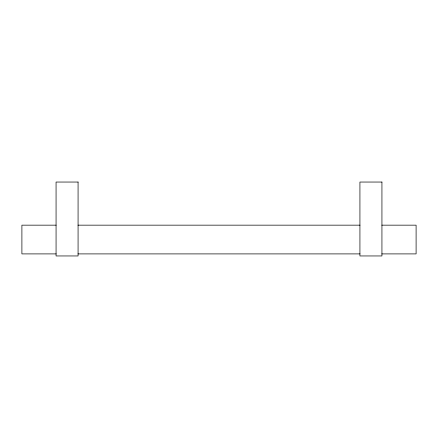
<?xml version="1.0" encoding="UTF-8"?>
<svg xmlns="http://www.w3.org/2000/svg" width="438" height="438" viewBox="0 0 438 438"><rect width="100%" height="100%" fill="white"/><g stroke="black" fill="none" stroke-linecap="round" stroke-linejoin="round"><path stroke-width="0.66" d="M56.119 225.159L21.9 225.159L21.9 253.903L56.119 253.903M78.019 225.159L359.981 225.159M381.881 225.159L416.1 225.159L416.1 253.903L381.881 253.903M78.019 253.903L359.981 253.903M78.073 182.044L56.064 182.044L56.064 255.956L78.073 255.956L78.073 182.044M381.936 182.044L359.926 182.044L359.926 255.956L381.936 255.956L381.936 182.044"/></g></svg>
